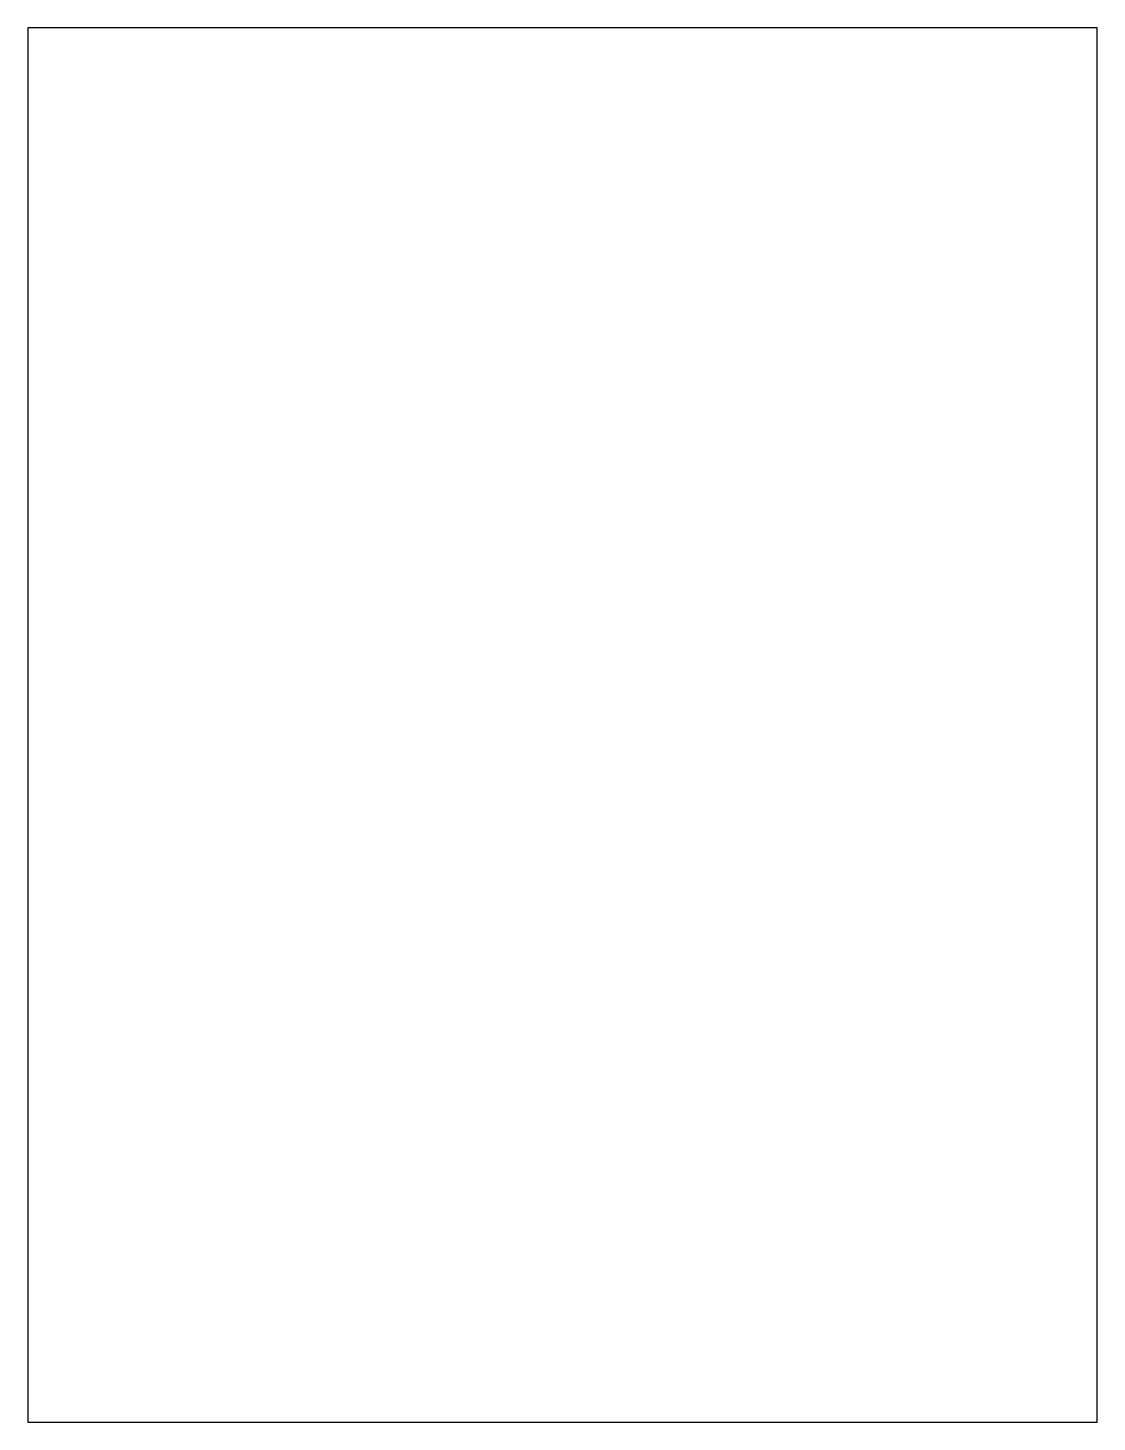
# Model space of a CAD drawing. Extents: x -10 to 54.5, y -10 to 74.1.
import ezdxf

# ---------------------------------------------------------------- set-up
doc = ezdxf.new("R2010")
doc.units = 0
doc.layers.add('OUTLINE', color=90, linetype='CONTINUOUS')

msp = doc.modelspace()

# ---------------------------------------------------------------- linework, layer by layer
at = {"layer": 'OUTLINE'}
msp.add_lwpolyline([(-10, 74.09), (-10, -10), (54.48, -10), (54.48, 74.09), (-10, 74.09)], close=True, dxfattribs=at)

doc.saveas('drawing.dxf')
